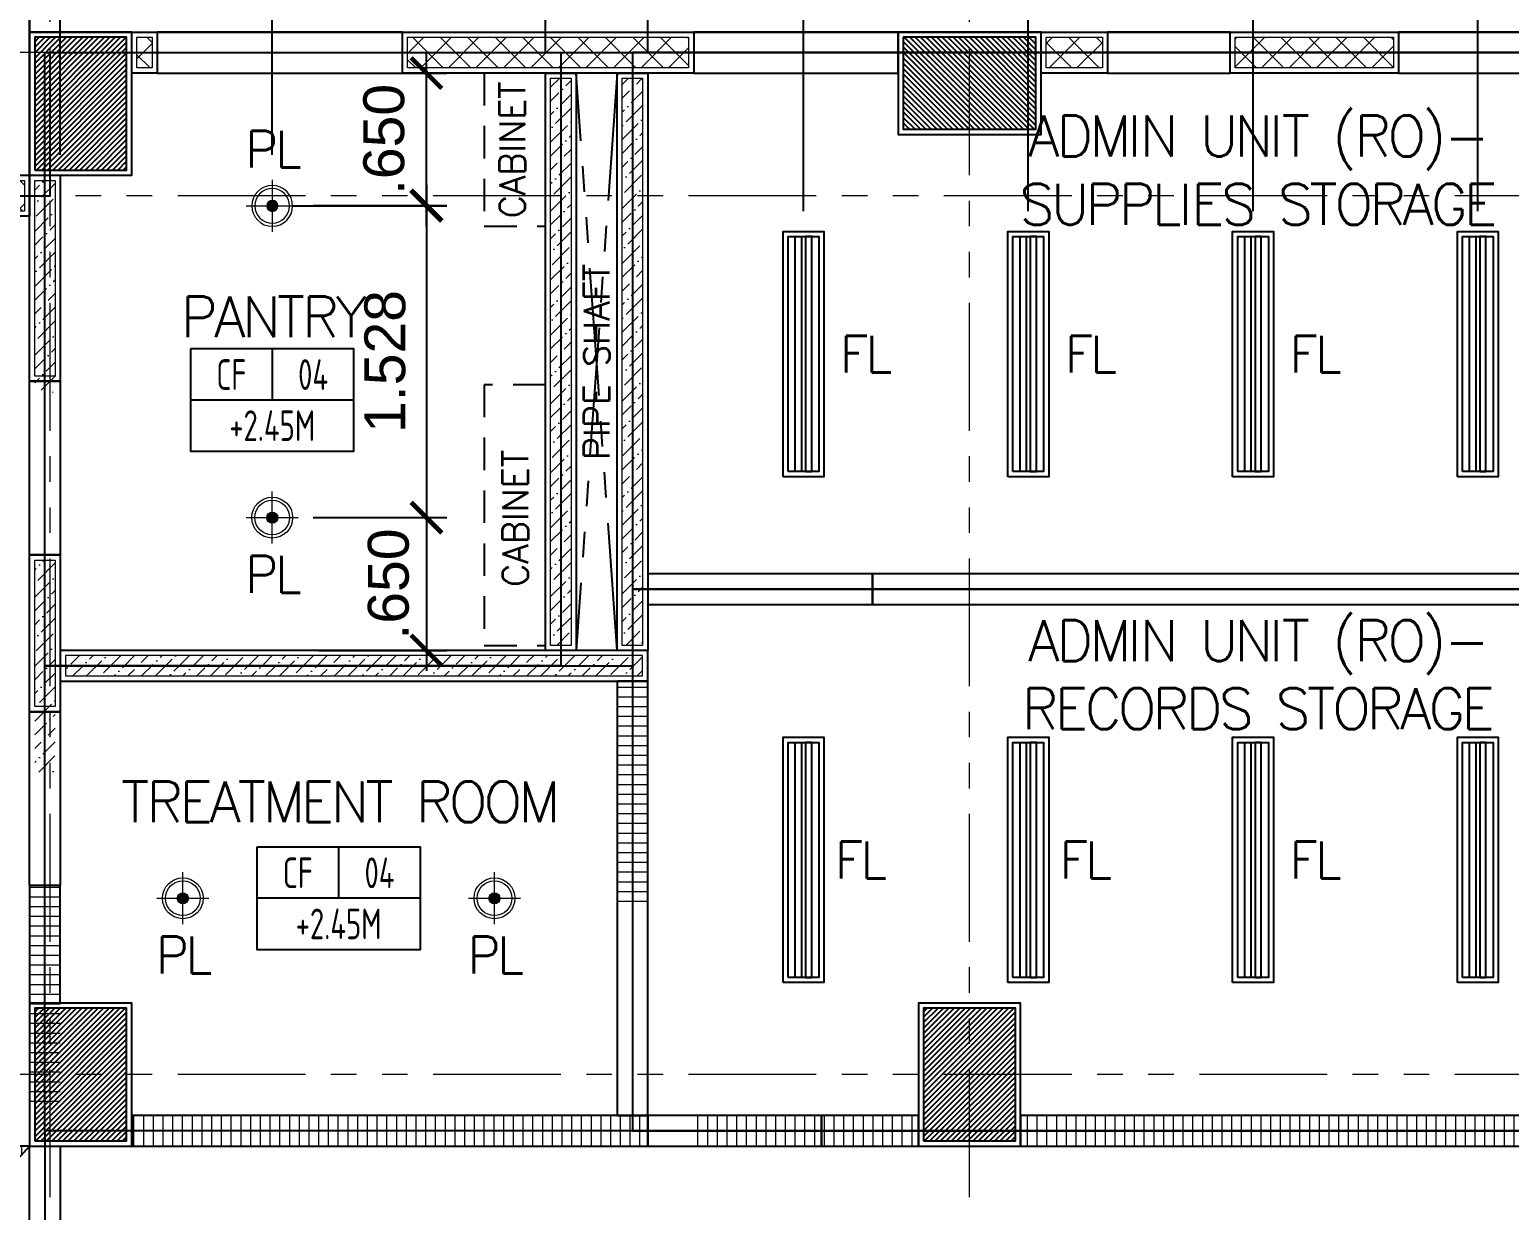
# Model space of a CAD drawing. Header units: metres. Extents: x -12400 to 1, y 0 to 106422.
# Drawn here: x -12187.41 to -12180.17, y 106349.57 to 106355.35 of the extents above; entities that cross this region are included whole.
import ezdxf
from ezdxf.enums import TextEntityAlignment as Align

# ---------------------------------------------------------------- set-up
doc = ezdxf.new("R2010")
doc.units = ezdxf.units.M
doc.header["$PDMODE"] = 35
doc.linetypes.add('HIDDEN2', pattern=[4.762499999999999, 3.175, -1.5875])
doc.linetypes.add('PHANTOM2', pattern=[1.25, 0.625, -0.125, 0.125, -0.125, 0.125, -0.125])
for name, color, linetype, lineweight in [('0.1', 1, 'Continuous', 9), ('A-DIM-100', 8, 'Continuous', 0), ('DIM 001', 251, 'Continuous', 13), ('FURN', 8, 'Continuous', 5), ('HATCH', 250, 'Continuous', 5), ('LAYOUT', 1, 'Continuous', 20), ('LF 001', 51, 'Continuous', 20)]:
    doc.layers.add(name, color=color, linetype=linetype, lineweight=lineweight)
for name, color, linetype in [('C-SCHED', 1, 'Continuous'), ('E_FIX_LIGHT1', 2, 'Continuous'), ('lighting', 1, 'Continuous'), ('P-HIDE', 1, 'HIDDEN2'), ('stone', 15, 'Continuous'), ('txt', 2, 'Continuous'), ('WALL', 7, 'Continuous')]:
    doc.layers.add(name, color=color, linetype=linetype)
doc.layers.add('GUIDELINES', color=206, linetype='Continuous', plot=False)
doc.styles.add('architxt', font='architxt.shx', dxfattribs={"width": 0.8})
doc.styles.add('DIMTXT-100', font='arial.ttf')
doc.styles.add('swis721', font='swiss.ttf')
doc.styles.add('T.25', font='romans.shx', dxfattribs={"height": 0.2})
doc.dimstyles.new('D-100', dxfattribs={"dimtxt": 0.2, "dimasz": 0.15, "dimexe": 0.1, "dimexo": 0.1, "dimgap": 0.1, "dimtad": 1, "dimdec": 3, "dimzin": 4, "dimdsep": 46, "dimtxsty": 'DIMTXT-100', "dimblk": 'ARCHTICK', "dimcen": 0.2, "dimdle": 0.1, "dimclrd": 8, "dimclre": 8, "dimclrt": 2, "dimadec": 0, "dimazin": 1, "dimtfac": 1, "dimtdec": 3, "dimtofl": 0, "dimtmove": 2, "dimatfit": 3, "dimfxl": 1, "dimarcsym": 0})
doc.dimstyles.new('DIM 200', dxfattribs={"dimtxt": 200, "dimasz": 1, "dimexe": 0, "dimexo": 40, "dimgap": 50, "dimtad": 1, "dimtoh": 1, "dimdec": 0, "dimlfac": 2, "dimtxsty": 'swis721', "dimblk": 'CIR', "dimcen": 0, "dimclrd": 155, "dimclre": 155, "dimclrt": 4, "dimadec": 0, "dimazin": 0, "dimtfac": 1, "dimtdec": 0, "dimtix": 1, "dimtmove": 1, "dimatfit": 3, "dimldrblk": 'CIR', "dimfxl": 0, "dimarcsym": 0})

# ---------------------------------------------------------------- blocks, each defined once
blk = doc.blocks.new('CIR')
at = {"color": 4}
blk.add_circle((0, 0), 50, dxfattribs=at)
blk = doc.blocks.new('A$C1B753C5A')
at = {"layer": 'WALL'}
h = blk.add_hatch(dxfattribs=at)
h.set_pattern_fill('ANSI31', color=250, scale=0.15)
h.set_pattern_definition([(45, (-1494.388102653662, 303.0677240852394), (-0.01325825214724777, 0.01325825214724777), [])])
h.paths.add_polyline_path([(0.4750000000001364, 0.6749999999999545), (0.02500000000009089, 0.6749999999999545), (0.02500000000009095, 0.02499999999997721), (0.4750000000001364, 0.02499999999997721)])
at = {"color": 7}
blk.add_lwpolyline([(0, 0), (0.5000000000002274, 0), (0.5000000000002274, 0.6999999999999318), (0, 0.6999999999999318)], close=True, dxfattribs=at)
at = {"layer": 'stone', "color": 5}
blk.add_lwpolyline([(0.02500000000009095, 0.02499999999997726), (0.4750000000001364, 0.02499999999997726), (0.4750000000001364, 0.6749999999999545), (0.02500000000009095, 0.6749999999999545)], close=True, dxfattribs=at)
blk = doc.blocks.new('COLUMNS2F')
for p in [(-12146.05441529414, 106343.6499565114), (-12146.05441529414, 106338.8999565114), (-12141.70441529414, 106338.8999565114)]:
    blk.add_blockref('A$C1B753C5A', p)
at = {"rotation": 270}
blk.add_blockref('A$C1B753C5A', (-12141.80441529414, 106344.3499565114), dxfattribs=at)
blk = doc.blocks.new('*U1754')
at = {"layer": 'HATCH'}
h = blk.add_hatch(dxfattribs=at)
h.set_pattern_fill('ANSI37', color=256, scale=0.03, angle=-180)
h.set_pattern_definition([(225, (-0.7624999999983963, 0), (0.06735192090801863, -0.06735192090801868), []), (314.9999999999999, (-0.7624999999983963, 0), (0.06735192090801868, 0.06735192090801861), [])])
h.paths.add_polyline_path([(0.02500000000873115, 0.1749999999883585), (0.02500000000873115, 0.02499999999417923), (0.3000000000070606, 0.02499999999417923), (0.3000000000070606, 0.1749999999883585)])
blk.add_lwpolyline([(0, 0.1999999999825377), (0, 0), (0.3250000000012398, 0), (0.3250000000012398, 0.1999999999825377)], close=True)
blk.add_lwpolyline([(0.02500000000873115, 0.1749999999883585), (0.02500000000873115, 0.02499999999417923), (0.3000000000070606, 0.02499999999417923), (0.3000000000070606, 0.1749999999883585)], close=True, dxfattribs=at)
blk = doc.blocks.new('*U1753')
at = {"layer": 'HATCH'}
h = blk.add_hatch(dxfattribs=at)
h.set_pattern_fill('ANSI37', color=256, scale=0.03, angle=-180)
h.set_pattern_definition([(225, (0.3374999999617219, 0), (0.06735192090801863, -0.06735192090801868), []), (314.9999999999999, (0.3374999999617219, 0), (0.06735192090801868, 0.06735192090801861), [])])
h.paths.add_polyline_path([(0.02500000000873115, 0.1749999999883585), (0.02500000000873115, 0.02499999999417923), (1.399999999967179, 0.02499999999417923), (1.399999999967179, 0.1749999999883585)])
blk.add_lwpolyline([(0, 0.1999999999825377), (0, 0), (1.424999999961358, 0), (1.424999999961358, 0.1999999999825377)], close=True)
blk.add_lwpolyline([(0.02500000000873115, 0.1749999999883585), (0.02500000000873115, 0.02499999999417923), (1.399999999967179, 0.02499999999417923), (1.399999999967179, 0.1749999999883585)], close=True, dxfattribs=at)
blk = doc.blocks.new('*U1755')
at = {"layer": 'HATCH'}
h = blk.add_hatch(dxfattribs=at)
h.set_pattern_fill('ANSI37', color=256, scale=0.03, angle=-180)
h.set_pattern_definition([(225, (-0.2625000006568705, 0), (0.06735192090801863, -0.06735192090801868), []), (314.9999999999999, (-0.2625000006568705, 0), (0.06735192090801868, 0.06735192090801861), [])])
h.paths.add_polyline_path([(0.02500000000873115, 0.1749999999883585), (0.02500000000873115, 0.02499999999417923), (0.7999999993485865, 0.02499999999417923), (0.7999999993485865, 0.1749999999883585)])
blk.add_lwpolyline([(0, 0.1999999999825377), (0, 0), (0.8249999993427657, 0), (0.8249999993427657, 0.1999999999825377)], close=True)
blk.add_lwpolyline([(0.02500000000873115, 0.1749999999883585), (0.02500000000873115, 0.02499999999417923), (0.7999999993485865, 0.02499999999417923), (0.7999999993485865, 0.1749999999883585)], close=True, dxfattribs=at)
blk = doc.blocks.new('*U1558')
at = {"layer": 'HATCH'}
h = blk.add_hatch(dxfattribs=at)
h.set_pattern_fill('ANSI37', color=256, scale=0.03, angle=-180)
h.set_pattern_definition([(225, (-0.9624999999978165, 0), (0.06735192090801863, -0.06735192090801868), []), (314.9999999999999, (-0.9624999999978165, 0), (0.06735192090801868, 0.06735192090801861), [])])
h.paths.add_polyline_path([(0.02500000000873115, 0.1749999999883585), (0.02500000000873115, 0.02499999999417923), (0.1000000000076404, 0.02499999999417923), (0.1000000000076404, 0.1749999999883585)])
blk.add_lwpolyline([(0, 0.1999999999825377), (0, 0), (0.1250000000018197, 0), (0.1250000000018197, 0.1999999999825377)], close=True)
blk.add_lwpolyline([(0.02500000000873115, 0.1749999999883585), (0.02500000000873115, 0.02499999999417923), (0.1000000000076404, 0.02499999999417923), (0.1000000000076404, 0.1749999999883585)], close=True, dxfattribs=at)
blk = doc.blocks.new('*U73')
at = {"layer": 'HATCH'}
h = blk.add_hatch(dxfattribs=at)
h.set_pattern_fill('ANSI36', color=256, scale=0.015)
h.set_pattern_definition([(45, (12094.14919102848, -106406.7665946045), (0.025256970340507, 0.09260889124852564), [0.1190625, -0.0238125, 0, -0.0238125])])
h.paths.add_polyline_path([(0.0249999999996362, 0.1249999999854481), (0.0249999999996362, 0.02499999999417923), (2.849999999978309, 0.02499999999417923), (2.849999999978309, 0.1249999999854481)])
at = {"color": 4}
blk.add_lwpolyline([(2.874999999977945, 0), (2.874999999977945, 0.1499999999796273), (0, 0.1499999999796273), (0, 0)], close=True, dxfattribs=at)
at = {"layer": 'HATCH'}
blk.add_lwpolyline([(2.849999999978309, 0.02499999999417923), (2.849999999978309, 0.1249999999854481), (0.0249999999996362, 0.1249999999854481), (0.0249999999996362, 0.02499999999417923)], close=True, dxfattribs=at)
blk = doc.blocks.new('*U1750')
at = {"layer": 'HATCH'}
h = blk.add_hatch(dxfattribs=at)
h.set_pattern_fill('ANSI36', color=256, scale=0.015)
h.set_pattern_definition([(45, (12092.2821910285, -106406.7665946045), (0.025256970340507, 0.09260889124852564), [0.1190625, -0.0238125, 0, -0.0238125])])
h.paths.add_polyline_path([(-0.05450000000121322, 0.1249999999854481), (-0.05450000000121322, 0.02499999999417923), (0.9829999999991506, 0.02499999999417923), (0.9829999999991506, 0.1249999999854481)])
at = {"color": 4}
blk.add_lwpolyline([(1.007999999998787, 0), (1.007999999998787, 0.1499999999796273), (0, 0.1499999999796273), (0, 0)], close=True, dxfattribs=at)
at = {"layer": 'HATCH'}
blk.add_lwpolyline([(0.9829999999991506, 0.02499999999417923), (0.9829999999991506, 0.1249999999854481), (0.0249999999996362, 0.1249999999854481), (0.0249999999996362, 0.02499999999417923)], close=True, dxfattribs=at)
blk = doc.blocks.new('*U1738')
at = {"layer": 'HATCH'}
h = blk.add_hatch(dxfattribs=at)
h.set_pattern_fill('ANSI36', color=256, scale=0.015)
h.set_pattern_definition([(45, (12094.09919102851, -106406.7665946045), (0.025256970340507, 0.09260889124852564), [0.1190625, -0.0238125, 0, -0.0238125])])
h.paths.add_polyline_path([(0.0249999999996362, 0.1249999999854481), (0.02499999999963642, 0.02499999999417923), (2.800000000002682, 0.02499999999417923), (2.800000000002682, 0.1249999999854481)])
at = {"color": 4}
blk.add_lwpolyline([(2.825000000002318, 0), (2.825000000002318, 0.1499999999796273), (0, 0.1499999999796273), (0, 0)], close=True, dxfattribs=at)
at = {"layer": 'HATCH'}
blk.add_lwpolyline([(2.800000000002682, 0.02499999999417923), (2.800000000002682, 0.1249999999854481), (0.0249999999996362, 0.1249999999854481), (0.0249999999996362, 0.02499999999417923)], close=True, dxfattribs=at)
blk = doc.blocks.new('*U1739')
at = {"layer": 'HATCH'}
h = blk.add_hatch(dxfattribs=at)
h.set_pattern_fill('ANSI36', color=256, scale=0.015)
h.set_pattern_definition([(45, (12094.09919102884, -106406.7665946045), (0.025256970340507, 0.09260889124852564), [0.1190625, -0.0238125, 0, -0.0238125])])
h.paths.add_polyline_path([(0.0249999999996362, 0.1249999999854481), (0.02499999999963598, 0.02499999999417923), (2.800000000337376, 0.02499999999417923), (2.800000000337376, 0.1249999999854481)])
at = {"color": 4}
blk.add_lwpolyline([(2.825000000337012, 0), (2.825000000337012, 0.1499999999796273), (0, 0.1499999999796273), (0, 0)], close=True, dxfattribs=at)
at = {"layer": 'HATCH'}
blk.add_lwpolyline([(2.800000000337376, 0.02499999999417923), (2.800000000337376, 0.1249999999854481), (0.0249999999996362, 0.1249999999854481), (0.0249999999996362, 0.02499999999417923)], close=True, dxfattribs=at)
blk = doc.blocks.new('*U1026')
at = {"layer": 'HATCH'}
h = blk.add_hatch(dxfattribs=at)
h.set_pattern_fill('ANSI36', color=256, scale=0.015)
h.set_pattern_definition([(45, (12092.04119102849, -106406.7665946045), (0.025256970340507, 0.09260889124852564), [0.1190625, -0.0238125, 0, -0.0238125])])
h.paths.add_polyline_path([(-0.2955000000102936, 0.1249999999854481), (-0.2955000000102936, 0.02499999999417923), (0.7419999999900702, 0.02499999999417923), (0.7419999999900702, 0.1249999999854481)])
at = {"color": 4}
blk.add_lwpolyline([(0.7669999999897064, 0), (0.7669999999897064, 0.1499999999796273), (0, 0.1499999999796273), (0, 0)], close=True, dxfattribs=at)
at = {"layer": 'HATCH'}
blk.add_lwpolyline([(0.7419999999900702, 0.02499999999417923), (0.7419999999900702, 0.1249999999854481), (0.0249999999996362, 0.1249999999854481), (0.0249999999996362, 0.02499999999417923)], close=True, dxfattribs=at)
blk = doc.blocks.new('*U64')
at = {"layer": 'HATCH'}
h = blk.add_hatch(dxfattribs=at)
h.set_pattern_fill('ANSI31', color=256, scale=0.015, angle=45)
h.set_pattern_definition([(90, (12093.79919102854, -106406.4165946045), (-0.04762500000000001, 0), [])])
h.paths.add_polyline_path([(0, 0.1499999999796273), (0, 0), (2.525000000036016, 0), (2.525000000036016, 0.1499999999796273)])
at = {"color": 3}
blk.add_lwpolyline([(2.525000000036016, 0), (2.525000000036016, 0.1499999999796273), (0, 0.1499999999796273), (0, 0)], close=True, dxfattribs=at)
blk = doc.blocks.new('*U1717')
at = {"layer": 'HATCH'}
h = blk.add_hatch(dxfattribs=at)
h.set_pattern_fill('ANSI31', color=256, scale=0.015, angle=45)
h.set_pattern_definition([(90, (12095.12419102851, -106406.4165946045), (-0.04762500000000001, 0), [])])
h.paths.add_polyline_path([(0, 0.1499999999796273), (0, -1.387778780781446e-17), (3.850000000000136, -1.387778780781446e-17), (3.850000000000136, 0.1499999999796273)])
at = {"color": 3}
blk.add_lwpolyline([(3.850000000000136, 0), (3.850000000000136, 0.1499999999796273), (0, 0.1499999999796273), (0, 0)], close=True, dxfattribs=at)
blk = doc.blocks.new('*U1030')
at = {"layer": 'HATCH'}
h = blk.add_hatch(dxfattribs=at)
h.set_pattern_fill('ANSI31', color=256, scale=0.015, angle=45)
h.set_pattern_definition([(90, (12091.7491910285, -106406.4165946045), (-0.04762500000000001, 0), [])])
h.paths.add_polyline_path([(-0.6125000000029122, 0.1499999999796273), (-0.6125000000029122, 0), (0.474999999996724, 0), (0.474999999996724, 0.1499999999796273)])
at = {"color": 3}
blk.add_lwpolyline([(0.474999999996724, 0), (0.474999999996724, 0.1499999999796273), (0, 0.1499999999796273), (0, 0)], close=True, dxfattribs=at)
blk = doc.blocks.new('*U235')
at = {"layer": 'HATCH'}
h = blk.add_hatch(dxfattribs=at)
h.set_pattern_fill('ANSI31', color=256, scale=0.015, angle=45)
h.set_pattern_definition([(90, (12091.84919102852, -106406.4165946045), (-0.04762500000000001, 0), [])])
h.paths.add_polyline_path([(-0.5124999999843541, 0.1499999999796273), (-0.5124999999843541, 0), (0.5750000000152821, 0), (0.5750000000152821, 0.1499999999796273)])
at = {"color": 3}
blk.add_lwpolyline([(0.5750000000152821, 0), (0.5750000000152821, 0.1499999999796273), (0, 0.1499999999796273), (0, 0)], close=True, dxfattribs=at)
blk = doc.blocks.new('*U1032')
at = {"layer": 'HATCH'}
h = blk.add_hatch(dxfattribs=at)
h.set_pattern_fill('ANSI31', color=256, scale=0.015, angle=45)
h.set_pattern_definition([(90, (12093.39919102836, -106406.4165946045), (-0.04762500000000001, 0), [])])
h.paths.add_polyline_path([(1.037499999858485, 0.1499999999796273), (1.037499999858485, 0), (2.124999999858121, 0), (2.124999999858121, 0.1499999999796273)])
at = {"color": 3}
blk.add_lwpolyline([(2.124999999858121, 0), (2.124999999858121, 0.1499999999796273), (0, 0.1499999999796273), (0, 0)], close=True, dxfattribs=at)
blk = doc.blocks.new('*U1033')
at = {"layer": 'HATCH'}
h = blk.add_hatch(dxfattribs=at)
h.set_pattern_fill('ANSI31', color=256, scale=0.015, angle=45)
h.set_pattern_definition([(90, (12096.1491910285, -106406.4165946045), (-0.04762500000000001, 0), [])])
h.paths.add_polyline_path([(3.787499999998543, 0.1499999999796273), (3.787499999998543, 0), (4.874999999998179, 0), (4.874999999998179, 0.1499999999796273)])
at = {"color": 3}
blk.add_lwpolyline([(4.874999999998179, 0), (4.874999999998179, 0.1499999999796273), (0, 0.1499999999796273), (0, 0)], close=True, dxfattribs=at)
blk = doc.blocks.new('*U1766')
at = {"layer": 'HATCH'}
h = blk.add_hatch(dxfattribs=at)
h.set_pattern_fill('ANSI37', color=256, scale=0.03, angle=-180)
h.set_pattern_definition([(225, (-0.9375000000100036, 0), (0.06735192090801863, -0.06735192090801868), []), (314.9999999999999, (-0.9375000000100036, 0), (0.06735192090801868, 0.06735192090801861), [])])
h.paths.add_polyline_path([(0.02500000000873115, 0.1749999999883585), (0.02500000000873115, 0.02499999999417923), (0.1249999999954534, 0.02499999999417923), (0.1249999999954534, 0.1749999999883585)])
blk.add_lwpolyline([(0, 0.1999999999825377), (0, 0), (0.1499999999896326, 0), (0.1499999999896326, 0.1999999999825377)], close=True)
blk.add_lwpolyline([(0.02500000000873115, 0.1749999999883585), (0.02500000000873115, 0.02499999999417923), (0.1249999999954534, 0.02499999999417923), (0.1249999999954534, 0.1749999999883585)], close=True, dxfattribs=at)
blk = doc.blocks.new('A$C7ed75b16')
at = {"color": 1}
for points in [[(19.82500000002074, 19.69999999999709), (18.62500000000182, 19.70000000018626), (18.62500000000182, 19.50000000020373), (19.82500000002074, 19.50000000001455)], [(22.25, 19.70000000018626), (21.24999999998181, 19.70000000018626), (21.24999999998181, 19.50000000020373), (22.25, 19.50000000020373)], [(23.87500000001091, 19.69999999999709), (23.27500000000146, 19.69999999999709), (23.27500000000146, 19.49999999998545), (23.87500000001091, 19.49999999998545)], [(24.69999999935317, 19.5000000000291), (26.69999999999891, 19.5000000000291), (26.69999999999891, 19.69999999999709), (24.69999999935317, 19.69999999999709)], [(18, 17.99199999999837), (18.14999999997963, 17.99199999999837), (18.14999999997963, 17.14199999999255), (18, 17.14199999999255)], [(21.02500000003602, 16.90000000000873), (22.12500000000182, 16.90000000003783), (22.12500000000182, 17.05000000001746), (21.02500000003602, 17.04999999998836)], [(18, 16.375), (18.14999999997963, 16.375), (18.14999999997963, 15.52499999999418), (18, 15.52499999999418)], [(21.02500000003602, 14.25000000001455), (21.87500000000364, 14.25000000001455), (21.87500000000364, 14.39999999999418), (21.02500000003602, 14.39999999999418)], [(18, 14.25), (18.15000000000146, 14.25), (18.15000000000146, 10.69999999999709), (18, 10.69999999999709)]]:
    blk.add_lwpolyline(points, close=True, dxfattribs=at)
at = {"color": 8, "linetype": 'PHANTOM2'}
for points in [[(20.875, 19.50000000001455), (20.67499999999927, 16.67499999998836)], [(20.875, 16.67499999998836), (20.67500000000109, 19.50000000001455)]]:
    blk.add_lwpolyline(points, dxfattribs=at)
blk.add_lwpolyline([(17.85000000000218, 18.9999999999709), (18, 18.9999999999709), (18, 18.79999999990105), (17.85000000000218, 18.79999999990105)], close=True)
at = {"layer": 'GUIDELINES'}
blk.add_line((20.95000000000073, 16.97500000000582), (27.10000000000036, 16.97500000000582), dxfattribs=at)
for points in [[(1.100000000000364, 19.60000000002037), (10.10000000000036, 19.60000000002037), (10.10000000000036, 18.90000000002328), (18.10000000000036, 18.90000000002328), (18.10000000000036, 19.60000000002037), (27.10000000000036, 19.60000000002037), (27.10000000000036, 1.100000000020373), (18.10000000000036, 1.100000000020373), (18.10000000000036, 2.100000000136788), (10.10000000000036, 2.100000000136788), (10.10000000000036, 1.100000000020373), (1.100000000000364, 1.100000000020373)], [(18.07500000000073, 19.60000000000582), (20.60000000000036, 19.60000000000582), (20.60000000000036, 16.60000000000582), (18.07500000000073, 16.60000000000582)], [(20.95000000000073, 14.32500000001164), (27.10000000000036, 14.32500000001164), (27.10000000000036, 19.60000000000582), (20.95000000000073, 19.60000000000582)], [(20.95000000000073, 16.97500000000582), (27.10000000000036, 16.97500000000582), (27.10000000000036, 19.60000000002037), (20.95000000000073, 19.60000000002037)], [(20.95000000000073, 14.32500000001164), (27.10000000000036, 14.32500000001164), (27.10000000000036, 16.97500000000582), (20.95000000000073, 16.97500000000582)], [(18.07500000000073, 16.60000000000582), (20.95000000000073, 16.60000000000582), (20.95000000000073, 14.32500000001164), (18.07500000000073, 14.32500000001164)], [(27.10000000000036, 14.32500000001164), (18.07500000000073, 14.32500000001164), (18.07500000000073, 5.825000000026193), (27.10000000000036, 5.825000000026193)]]:
    blk.add_lwpolyline(points, close=True, dxfattribs=at)
at = {"layer": 'P-HIDE', "linetype": 'Continuous'}
blk.add_lwpolyline([(10.20000000000073, 18.99999999998545), (10.20000000000073, 21.39999999997963), (18.00000000001819, 21.39999999997963), (18.00000000001819, 18.99999999998545)], dxfattribs=at)
for name, p in [('COLUMNS2F', (12164.05441529414, -106324.6499565114)), ('*U1033', (22.12500000000182, 16.90000000002328)), ('*U73', (18.14999999997417, 16.52499999984866)), ('*U64', (18.5, 14.25000000001455)), ('*U1030', (21.87500000000364, 14.25000000001455)), ('*U1717', (22.85000000000036, 14.25000000001455))]:
    blk.add_blockref(name, p)
at = {"xscale": -1}
for name, p, rotation in [('*U1558', (18.5, 19.69999999999709), 180), ('*U1753', (19.82500000002074, 19.70000000018626), 180), ('*U1754', (22.95000000000073, 19.70000000001164), 180), ('*U1755', (23.87500000001091, 19.70000000001164), 180), ('*U1738', (20.52500000004147, 16.67500000000291), 270), ('*U1739', (20.8750000000291, 16.67499999982829), 270), ('*U1766', (17.85000000000218, 19.00000000007276), 180), ('*U1750', (17.99999999999454, 17.99199999999837), 270), ('*U1026', (17.99999999999454, 16.37500000001455), 270)]:
    blk.add_blockref(name, p, dxfattribs=dict(at, rotation=rotation))
at = {"rotation": 90}
for name, p in [('*U1032', (21.02499999999054, 14.39999999999418)), ('*U235', (18.14999999997963, 14.94999999999709))]:
    blk.add_blockref(name, p, dxfattribs=at)
at = {"layer": '0.1', "color": 2, "insert": (20.77500000000146, 18.08750000000873), "char_height": 0.125, "attachment_point": 5, "rotation": 89.99999999999993, "style": 'T.25'}
blk.add_mtext_dynamic_manual_height_columns('PIPE SHAFT', width=1.286489697929028, gutter_width=1, heights=[0], dxfattribs=at)
blk = doc.blocks.new('L1')
at = {"layer": 'LF 001', "lineweight": 20, "ltscale": 1500}
h = blk.add_hatch(color=256, dxfattribs=at)
edge = h.paths.add_edge_path()
edge.add_arc((1.13686837721616e-13, -1.13686837721616e-13), 0.0318958546358772, 0, 360)
at = {"layer": 'LF 001', "ltscale": 1500}
blk.add_lwpolyline([(-0.09999999999990905, -1.13686837721616e-13, -1), (0.1000000000000227, -1.13686837721616e-13, -1)], format="xyb", close=True, dxfattribs=at)
at = {"layer": 'LF 001', "color": 76, "lineweight": 18, "ltscale": 1500}
for points in [[(1.13686837721616e-13, 0.1499999999997499), (1.13686837721616e-13, -0.1500000000000909)], [(-0.1499999999999773, -1.13686837721616e-13), (0.1500000000000909, -1.13686837721616e-13)]]:
    blk.add_lwpolyline(points, dxfattribs=at)
at = {"layer": 'LF 001', "lineweight": 20, "ltscale": 1500}
blk.add_circle((1.13686837721616e-13, -1.13686837721616e-13), 0.0318958546358772, dxfattribs=at)
blk = doc.blocks.new('LO')
at = {"layer": 'LAYOUT', "xscale": 1000, "yscale": 1000, "zscale": 1000}
blk.add_blockref('L1', (0, 0), dxfattribs=at)
blk = doc.blocks.new('*U1960')
at = {"layer": 'LF 001', "ltscale": 1500}
blk.add_circle((0, -3.995415109869782e-14), 0.0998520709958535, dxfattribs=at)
at = {"layer": 'lighting', "xscale": 0.0008492979043710491, "yscale": 0.0008492979043710491, "zscale": 0.0008492979043710491}
blk.add_blockref('LO', (0, -3.995415109869782e-14), dxfattribs=at)
blk = doc.blocks.new('LEDPENDANTLT')
at = {"color": 1}
for points in [[(0, 0.1999999999970896), (1.200000000000728, 0.1999999999970896), (1.200000000000728, 0), (0, 0)], [(0.02499999999417923, 0.1750000000029104), (1.175000000006548, 0.1750000000029104), (1.175000000006548, 0.02499999999417923), (0.02499999999417923, 0.02499999999417923)]]:
    blk.add_lwpolyline(points, close=True, dxfattribs=at)
at = {"color": 2}
for points in [[(1.174999999995634, 0.1100000000005821), (0.02499999999417923, 0.1100000000005821), (0.02499999999417923, 0.1399999999994179), (1.174999999995634, 0.1399999999994179)], [(1.174999999995634, 0.09000000001105946), (0.02499999999417923, 0.09000000001105946), (0.02499999999417923, 0.06000000001222361), (1.174999999995634, 0.06000000001222361)]]:
    blk.add_lwpolyline(points, close=True, dxfattribs=at)
blk = doc.blocks.new('A$Cc2b2540e')
h = blk.add_hatch()
h.set_pattern_fill('ANSI31', color=8, scale=0.05, angle=45)
h.set_pattern_definition([(90, (12032.95574330084, -106307.6434601385), (-0.15875, 0), [])])
h.paths.add_polyline_path([(18.00000000016553, 14.25), (10.20000000017899, 14.25), (11.75000000018372, 12.70000000001164), (13.65000000016153, 12.70000000001164), (13.65000000016153, 12.75000000001455), (16.65000000016516, 12.74999999989814)])
at = {"color": 1}
blk.add_lwpolyline([(18, 19.69999999998254), (27.19999999999709, 19.69999999999709), (28.20000000000073, 20.69999999998254), (18, 20.69999999998254), (18, 19.69999999998254)], dxfattribs=at)
at = {"color": 1, "linetype": 'HIDDEN2', "ltscale": 0.05}
for points in [[(20.22500000000036, 19.5), (20.22500000000036, 18.75), (20.52500000000146, 18.75), (20.52500000000146, 19.5)], [(20.22500000000218, 17.97499999999127), (20.22500000000036, 16.69999999999709), (20.52500000000146, 16.69999999999709), (20.52500000000146, 17.97499999999127)]]:
    blk.add_lwpolyline(points, close=True, dxfattribs=at)
at = {"color": 8}
blk.add_lwpolyline([(10.20000000000982, 14.25), (11.75000000001455, 12.70000000001164), (13.64999999999236, 12.70000000001164), (13.64999999999236, 12.75000000001455), (16.649999999996, 12.74999999989814), (17.99999999999636, 14.25)], close=True, dxfattribs=at)
at = {"rotation": 90}
for p in [(21.88750000000255, 17.52500000005239), (22.98750000000291, 17.52500000005239), (24.08750000000327, 17.52500000005239), (25.18750000000364, 17.52500000005239), (21.88750000000255, 15.05000000006112), (22.98750000000291, 15.05000000006112), (24.08750000000327, 15.05000000006112), (25.18750000000364, 15.05000000006112)]:
    blk.add_blockref('LEDPENDANTLT', p, dxfattribs=at)
at = {"layer": 'E_FIX_LIGHT1', "xscale": -1.000000000000002, "rotation": 90}
blk.add_blockref('*U1960', (19.18749999999091, 18.85000000002037), dxfattribs=at)
at = {"layer": 'E_FIX_LIGHT1', "rotation": 90}
for p in [(19.18749999999091, 17.32499999996799), (18.74999999997453, 15.46249999992142), (20.27500000001055, 15.46249999992142)]:
    blk.add_blockref('*U1960', p, dxfattribs=at)
at = {"layer": '0.1', "color": 2, "char_height": 0.125, "attachment_point": 5, "style": 'T.25'}
for width, insert, rotation in [(1.877873459815419, (20.3625000000211, 19.125), 90.00000000000006), (1.286489697929028, (20.37680008762982, 17.32159467390738), 89.99999999999993)]:
    blk.add_mtext_dynamic_manual_height_columns('{\\C3;CABINET}', width=width, gutter_width=1, heights=[0], dxfattribs=dict(at, insert=insert, rotation=rotation))
at = {"layer": 'txt', "color": 6, "linetype": 'Continuous', "char_height": 0.18, "attachment_point": 5, "style": 'T.25'}
for s, insert in [('{\\T0.9;PL}', (19.18749999999091, 19.12739468565269)), ('{\\T0.9;FL}', (22.08750000000327, 18.12500000004366)), ('{\\T0.9;FL}', (23.18750000000364, 18.12500000004366)), ('{\\T0.9;FL}', (24.287500000004, 18.12500000004366)), ('{\\T0.9;PL}', (19.18749999999091, 17.04760531433567)), ('{\\T0.9;FL}', (22.06250000000909, 15.65000000005239)), ('{\\T0.9;FL}', (23.16250000000946, 15.65000000005239)), ('{\\T0.9;FL}', (24.287500000004, 15.65000000005239)), ('{\\T0.9;PL}', (18.74999999997453, 15.1851053142891)), ('{\\T0.9;PL}', (20.27500000001055, 15.1851053142891))]:
    blk.add_mtext_dynamic_manual_height_columns(s, width=0.6453045245441018, gutter_width=0.001, heights=[0], dxfattribs=dict(at, insert=insert))
blk = doc.blocks.new('_ArchTick')
at = {"color": 0, "linetype": 'ByBlock', "const_width": 0.15}
blk.add_lwpolyline([(-0.5, -0.5), (0.5, 0.5)], dxfattribs=at)
blk = doc.blocks.new('*D1038')
at = {"layer": 'DEFPOINTS', "color": 0, "transparency": 16777216}
for p in [(-12186.22546792573, 106359.0365394432), (-12187.26296792574, 106354.6365394432), (-12186.22546792573, 106354.6365394432)]:
    blk.add_point(p, dxfattribs=at)
at = {"layer": 'DIM 001', "color": 8, "lineweight": -2, "transparency": 16777216}
for p, q in [((-12187.26296792574, 106354.7365394432), (-12187.26296792574, 106359.1365394432)), ((-12186.22546792573, 106354.7365394432), (-12186.22546792573, 106359.1365394432)), ((-12187.36296792574, 106359.0365394432), (-12186.12546792573, 106359.0365394432))]:
    blk.add_line(p, q, dxfattribs=at)
at = {"layer": 'DIM 001', "color": 8, "lineweight": -2, "transparency": 16777216, "xscale": 0.15, "yscale": 0.15, "zscale": 0.15, "rotation": 180}
blk.add_blockref('_ArchTick', (-12187.26296792574, 106359.0365394432), dxfattribs=at)
at = {"layer": 'DIM 001', "color": 8, "lineweight": -2, "transparency": 16777216, "xscale": 0.15, "yscale": 0.15, "zscale": 0.15}
blk.add_blockref('_ArchTick', (-12186.22546792573, 106359.0365394432), dxfattribs=at)
at = {"layer": 'DIM 001', "color": 2, "transparency": 16777216, "insert": (-12186.74421792574, 106359.2387222536), "char_height": 0.2, "attachment_point": 5, "style": 'DIMTXT-100'}
blk.add_mtext('1.038', dxfattribs=at)
blk = doc.blocks.new('*D1039')
at = {"layer": 'DEFPOINTS', "color": 0, "transparency": 16777216}
for p in [(-12186.12565322591, 106354.4892710696), (-12186.12561585477, 106352.9615418858), (-12185.47088505063, 106352.9615418858)]:
    blk.add_point(p, dxfattribs=at)
at = {"layer": 'DIM 001', "color": 8, "lineweight": -2, "transparency": 16777216}
for p, q in [((-12185.47088505063, 106354.5892710696), (-12185.47088505063, 106352.8615418858)), ((-12186.02565322591, 106354.4892710696), (-12185.37088505063, 106354.4892710696)), ((-12186.02561585477, 106352.9615418858), (-12185.37088505063, 106352.9615418858))]:
    blk.add_line(p, q, dxfattribs=at)
at = {"layer": 'DIM 001', "color": 8, "lineweight": -2, "transparency": 16777216, "xscale": 0.15, "yscale": 0.15, "zscale": 0.15}
for p, rotation in [((-12185.47088505063, 106354.4892710696), 90), ((-12185.47088505063, 106352.9615418858), 270)]:
    blk.add_blockref('_ArchTick', p, dxfattribs=dict(at, rotation=rotation))
at = {"layer": 'DIM 001', "color": 2, "transparency": 16777216, "insert": (-12185.67299964814, 106353.7254064777), "char_height": 0.2, "attachment_point": 5, "rotation": 90, "style": 'DIMTXT-100'}
blk.add_mtext('1.528', dxfattribs=at)
blk = doc.blocks.new('*D1040')
at = {"layer": 'DEFPOINTS', "color": 0, "transparency": 16777216}
for p in [(-12186.09807324007, 106352.9615394432), (-12186.09807324007, 106352.3115394431), (-12185.47088505064, 106352.3115394431)]:
    blk.add_point(p, dxfattribs=at)
at = {"layer": 'DIM 001', "color": 8, "lineweight": -2, "transparency": 16777216}
for p, q in [((-12185.47088505064, 106353.0615394432), (-12185.47088505064, 106352.2115394431)), ((-12185.99807324007, 106352.9615394432), (-12185.37088505064, 106352.9615394432)), ((-12185.99807324007, 106352.3115394431), (-12185.37088505064, 106352.3115394431))]:
    blk.add_line(p, q, dxfattribs=at)
at = {"layer": 'DIM 001', "color": 8, "lineweight": -2, "transparency": 16777216, "xscale": 0.15, "yscale": 0.15, "zscale": 0.15}
for p, rotation in [((-12185.47088505064, 106352.9615394432), 90), ((-12185.47088505064, 106352.3115394431), 270)]:
    blk.add_blockref('_ArchTick', p, dxfattribs=dict(at, rotation=rotation))
at = {"layer": 'DIM 001', "color": 2, "transparency": 16777216, "insert": (-12185.65615519543, 106352.6365394431), "char_height": 0.2, "attachment_point": 5, "rotation": 90, "style": 'DIMTXT-100'}
blk.add_mtext('.650', dxfattribs=at)
blk = doc.blocks.new('*D1041')
at = {"layer": 'DEFPOINTS', "color": 0, "transparency": 16777216}
for p in [(-12185.6879679257, 106355.1365394435), (-12185.47088505064, 106355.1365394435), (-12186.22546792573, 106354.4865394433)]:
    blk.add_point(p, dxfattribs=at)
at = {"layer": 'DIM 001', "color": 8, "lineweight": -2, "transparency": 16777216}
for p, q in [((-12185.47088505064, 106354.3865394433), (-12185.47088505064, 106355.2365394435)), ((-12185.5879679257, 106355.1365394435), (-12185.37088505064, 106355.1365394435)), ((-12186.12546792573, 106354.4865394433), (-12185.37088505064, 106354.4865394433))]:
    blk.add_line(p, q, dxfattribs=at)
at = {"layer": 'DIM 001', "color": 8, "lineweight": -2, "transparency": 16777216, "xscale": 0.15, "yscale": 0.15, "zscale": 0.15}
for p, rotation in [((-12185.47088505064, 106355.1365394435), 90), ((-12185.47088505064, 106354.4865394433), 270)]:
    blk.add_blockref('_ArchTick', p, dxfattribs=dict(at, rotation=rotation))
at = {"layer": 'DIM 001', "color": 2, "transparency": 16777216, "insert": (-12185.67825792683, 106354.8115394433), "char_height": 0.2, "attachment_point": 5, "rotation": 90, "style": 'DIMTXT-100'}
blk.add_mtext('.650', dxfattribs=at)
blk = doc.blocks.new('*D1049')
at = {"layer": 'DEFPOINTS', "color": 0, "transparency": 16777216}
for p in [(-12187.41296792572, 106359.0365394432), (-12187.41296792572, 106354.4365394433), (-12188.08796792573, 106353.1889341285)]:
    blk.add_point(p, dxfattribs=at)
at = {"layer": 'DIM 001', "color": 8, "lineweight": -2, "transparency": 16777216}
for p, q in [((-12188.08796792573, 106353.2889341285), (-12188.08796792573, 106359.1365394432)), ((-12187.41296792572, 106354.5365394433), (-12187.41296792572, 106359.1365394432)), ((-12188.18796792573, 106359.0365394432), (-12187.31296792572, 106359.0365394432))]:
    blk.add_line(p, q, dxfattribs=at)
at = {"layer": 'DIM 001', "color": 8, "lineweight": -2, "transparency": 16777216, "xscale": 0.15, "yscale": 0.15, "zscale": 0.15, "rotation": 180}
blk.add_blockref('_ArchTick', (-12188.08796792573, 106359.0365394432), dxfattribs=at)
at = {"layer": 'DIM 001', "color": 8, "lineweight": -2, "transparency": 16777216, "xscale": 0.15, "yscale": 0.15, "zscale": 0.15}
blk.add_blockref('_ArchTick', (-12187.41296792572, 106359.0365394432), dxfattribs=at)
at = {"layer": 'DIM 001', "color": 2, "transparency": 16777216, "insert": (-12187.75046792573, 106359.2365394432), "char_height": 0.2, "attachment_point": 5, "style": 'DIMTXT-100'}
blk.add_mtext('.675', dxfattribs=at)
blk = doc.blocks.new('*D1060')
at = {"layer": 'DEFPOINTS', "color": 0, "transparency": 16777216}
for p in [(-12184.88796792572, 106359.0365394432), (-12184.88796792572, 106355.1365394434), (-12186.22546792573, 106354.6365394432)]:
    blk.add_point(p, dxfattribs=at)
at = {"layer": 'DIM 001', "color": 8, "lineweight": -2, "transparency": 16777216}
for p, q in [((-12186.22546792573, 106354.7365394432), (-12186.22546792573, 106359.1365394432)), ((-12184.88796792572, 106355.2365394434), (-12184.88796792572, 106359.1365394432)), ((-12186.32546792573, 106359.0365394432), (-12184.78796792572, 106359.0365394432))]:
    blk.add_line(p, q, dxfattribs=at)
at = {"layer": 'DIM 001', "color": 8, "lineweight": -2, "transparency": 16777216, "xscale": 0.15, "yscale": 0.15, "zscale": 0.15, "rotation": 180}
blk.add_blockref('_ArchTick', (-12186.22546792573, 106359.0365394432), dxfattribs=at)
at = {"layer": 'DIM 001', "color": 8, "lineweight": -2, "transparency": 16777216, "xscale": 0.15, "yscale": 0.15, "zscale": 0.15}
blk.add_blockref('_ArchTick', (-12184.88796792572, 106359.0365394432), dxfattribs=at)
at = {"layer": 'DIM 001', "color": 2, "transparency": 16777216, "insert": (-12185.55671792572, 106359.2387222536), "char_height": 0.2, "attachment_point": 5, "style": 'DIMTXT-100'}
blk.add_mtext('1.338', dxfattribs=at)
blk = doc.blocks.new('*D1132')
at = {"layer": 'DEFPOINTS', "color": 0, "transparency": 16777216}
for p in [(-12184.38796792571, 106359.0365394432), (-12184.38796792571, 106355.1365394433), (-12183.62546792571, 106354.3615394432)]:
    blk.add_point(p, dxfattribs=at)
at = {"layer": 'DIM 001', "color": 8, "lineweight": -2, "transparency": 16777216}
for p, q in [((-12184.38796792571, 106355.2365394433), (-12184.38796792571, 106359.1365394432)), ((-12183.62546792571, 106354.4615394432), (-12183.62546792571, 106359.1365394432)), ((-12183.52546792571, 106359.0365394432), (-12184.48796792571, 106359.0365394432))]:
    blk.add_line(p, q, dxfattribs=at)
at = {"layer": 'DIM 001', "color": 8, "lineweight": -2, "transparency": 16777216, "xscale": 0.15, "yscale": 0.15, "zscale": 0.15, "rotation": 180}
blk.add_blockref('_ArchTick', (-12184.38796792571, 106359.0365394432), dxfattribs=at)
at = {"layer": 'DIM 001', "color": 8, "lineweight": -2, "transparency": 16777216, "xscale": 0.15, "yscale": 0.15, "zscale": 0.15}
blk.add_blockref('_ArchTick', (-12183.62546792571, 106359.0365394432), dxfattribs=at)
at = {"layer": 'DIM 001', "color": 2, "transparency": 16777216, "insert": (-12184.00671792571, 106359.2387222536), "char_height": 0.2, "attachment_point": 5, "style": 'DIMTXT-100'}
blk.add_mtext('.763', dxfattribs=at)
blk = doc.blocks.new('*D1133')
at = {"layer": 'DEFPOINTS', "color": 0, "transparency": 16777216}
for p in [(-12182.52546792571, 106359.0365394432), (-12184.38796792571, 106355.1365394433), (-12182.52546792571, 106354.3615394432)]:
    blk.add_point(p, dxfattribs=at)
at = {"layer": 'DIM 001', "color": 8, "lineweight": -2, "transparency": 16777216}
for p, q in [((-12184.38796792571, 106355.2365394433), (-12184.38796792571, 106359.1365394432)), ((-12182.52546792571, 106354.4615394432), (-12182.52546792571, 106359.1365394432)), ((-12184.48796792571, 106359.0365394432), (-12182.42546792571, 106359.0365394432))]:
    blk.add_line(p, q, dxfattribs=at)
at = {"layer": 'DIM 001', "color": 8, "lineweight": -2, "transparency": 16777216, "xscale": 0.15, "yscale": 0.15, "zscale": 0.15, "rotation": 180}
blk.add_blockref('_ArchTick', (-12184.38796792571, 106359.0365394432), dxfattribs=at)
at = {"layer": 'DIM 001', "color": 8, "lineweight": -2, "transparency": 16777216, "xscale": 0.15, "yscale": 0.15, "zscale": 0.15}
blk.add_blockref('_ArchTick', (-12182.52546792571, 106359.0365394432), dxfattribs=at)
at = {"layer": 'DIM 001', "color": 2, "transparency": 16777216, "insert": (-12183.45671792571, 106359.2387222536), "char_height": 0.2, "attachment_point": 5, "style": 'DIMTXT-100'}
blk.add_mtext('1.863', dxfattribs=at)
blk = doc.blocks.new('*D1134')
at = {"layer": 'DEFPOINTS', "color": 0, "transparency": 16777216}
for p in [(-12181.42546792571, 106359.0365394432), (-12182.52546792571, 106354.3615394432), (-12181.42546792571, 106354.3615394432)]:
    blk.add_point(p, dxfattribs=at)
at = {"layer": 'DIM 001', "color": 8, "lineweight": -2, "transparency": 16777216}
for p, q in [((-12182.52546792571, 106354.4615394432), (-12182.52546792571, 106359.1365394432)), ((-12181.42546792571, 106354.4615394432), (-12181.42546792571, 106359.1365394432)), ((-12182.62546792571, 106359.0365394432), (-12181.32546792571, 106359.0365394432))]:
    blk.add_line(p, q, dxfattribs=at)
at = {"layer": 'DIM 001', "color": 8, "lineweight": -2, "transparency": 16777216, "xscale": 0.15, "yscale": 0.15, "zscale": 0.15, "rotation": 180}
blk.add_blockref('_ArchTick', (-12182.52546792571, 106359.0365394432), dxfattribs=at)
at = {"layer": 'DIM 001', "color": 8, "lineweight": -2, "transparency": 16777216, "xscale": 0.15, "yscale": 0.15, "zscale": 0.15}
blk.add_blockref('_ArchTick', (-12181.42546792571, 106359.0365394432), dxfattribs=at)
at = {"layer": 'DIM 001', "color": 2, "transparency": 16777216, "insert": (-12181.97546792571, 106359.2386540407), "char_height": 0.2, "attachment_point": 5, "style": 'DIMTXT-100'}
blk.add_mtext('1.100', dxfattribs=at)
blk = doc.blocks.new('*D1135')
at = {"layer": 'DEFPOINTS', "color": 0, "transparency": 16777216}
for p in [(-12180.32546792571, 106359.0365394432), (-12181.42546792571, 106354.3615394432), (-12180.32546792571, 106354.3615394432)]:
    blk.add_point(p, dxfattribs=at)
at = {"layer": 'DIM 001', "color": 8, "lineweight": -2, "transparency": 16777216}
for p, q in [((-12181.42546792571, 106354.4615394432), (-12181.42546792571, 106359.1365394432)), ((-12180.32546792571, 106354.4615394432), (-12180.32546792571, 106359.1365394432)), ((-12181.52546792571, 106359.0365394432), (-12180.22546792571, 106359.0365394432))]:
    blk.add_line(p, q, dxfattribs=at)
at = {"layer": 'DIM 001', "color": 8, "lineweight": -2, "transparency": 16777216, "xscale": 0.15, "yscale": 0.15, "zscale": 0.15, "rotation": 180}
blk.add_blockref('_ArchTick', (-12181.42546792571, 106359.0365394432), dxfattribs=at)
at = {"layer": 'DIM 001', "color": 8, "lineweight": -2, "transparency": 16777216, "xscale": 0.15, "yscale": 0.15, "zscale": 0.15}
blk.add_blockref('_ArchTick', (-12180.32546792571, 106359.0365394432), dxfattribs=at)
at = {"layer": 'DIM 001', "color": 2, "transparency": 16777216, "insert": (-12180.87546792571, 106359.2386540407), "char_height": 0.2, "attachment_point": 5, "style": 'DIMTXT-100'}
blk.add_mtext('1.100', dxfattribs=at)
blk = doc.blocks.new('*D1136')
at = {"layer": 'DEFPOINTS', "color": 0, "transparency": 16777216}
for p in [(-12179.22546792571, 106359.0365394432), (-12180.32546792571, 106354.3615394432), (-12179.22546792571, 106354.3615394432)]:
    blk.add_point(p, dxfattribs=at)
at = {"layer": 'DIM 001', "color": 8, "lineweight": -2, "transparency": 16777216}
for p, q in [((-12180.32546792571, 106354.4615394432), (-12180.32546792571, 106359.1365394432)), ((-12179.22546792571, 106354.4615394432), (-12179.22546792571, 106359.1365394432)), ((-12180.42546792571, 106359.0365394432), (-12179.12546792571, 106359.0365394432))]:
    blk.add_line(p, q, dxfattribs=at)
at = {"layer": 'DIM 001', "color": 8, "lineweight": -2, "transparency": 16777216, "xscale": 0.15, "yscale": 0.15, "zscale": 0.15, "rotation": 180}
blk.add_blockref('_ArchTick', (-12180.32546792571, 106359.0365394432), dxfattribs=at)
at = {"layer": 'DIM 001', "color": 8, "lineweight": -2, "transparency": 16777216, "xscale": 0.15, "yscale": 0.15, "zscale": 0.15}
blk.add_blockref('_ArchTick', (-12179.22546792571, 106359.0365394432), dxfattribs=at)
at = {"layer": 'DIM 001', "color": 2, "transparency": 16777216, "insert": (-12179.77546792571, 106359.2386540407), "char_height": 0.2, "attachment_point": 5, "style": 'DIMTXT-100'}
blk.add_mtext('1.100', dxfattribs=at)
blk = doc.blocks.new('GRID1')
at = {"color": 6, "linetype": 'PHANTOM2'}
for points in [[(-12143.25441529414, 106384.7702236537), (-12143.25441529414, 106412.5702236537)], [(-12138.75441529414, 106384.7702236537), (-12138.75441529414, 106412.5702236537)], [(-12130.75441529413, 106407.8702236537), (-12163.75441529414, 106407.8702236537)], [(-12130.75441529413, 106407.1702236537), (-12163.15441529414, 106407.1702236537)], [(-12130.75441529413, 106402.8702236537), (-12163.75441529414, 106402.8702236537)]]:
    blk.add_leader(points, dimstyle='DIM 200', override={"dimasz": 0.002, "dimgap": 60, "dimtad": 0}, dxfattribs=at)

msp = doc.modelspace()

# ---------------------------------------------------------------- hatches: boundary and pattern name
at = {"layer": 'HATCH'}
h = msp.add_hatch(dxfattribs=at)
h.set_pattern_fill('ANSI31', color=8, scale=0.05, angle=45)
h.set_pattern_definition([(90, (-172.4572246248754, 27.99307930472423), (-0.15875, 0), [])])
h.paths.add_polyline_path([(-12187.41296792555, 106349.8865394432), (-12195.21296792554, 106349.8865394432), (-12193.66296792553, 106348.3365394432), (-12191.76296792556, 106348.3365394432), (-12191.76296792556, 106348.3865394432), (-12188.76296792555, 106348.3865394431)])

# ---------------------------------------------------------------- linework, layer by layer
at = {"color": 1}
msp.add_lwpolyline([(-12187.41296792572, 106355.3365394432), (-12178.21296792572, 106355.3365394432), (-12177.21296792572, 106356.3365394432), (-12187.41296792572, 106356.3365394432), (-12187.41296792572, 106355.3365394432)], dxfattribs=at)
at = {"color": 1, "linetype": 'HIDDEN2', "ltscale": 0.05}
for points in [[(-12185.18796792572, 106355.1365394432), (-12185.18796792572, 106354.3865394432), (-12184.88796792572, 106354.3865394432), (-12184.88796792572, 106355.1365394432)], [(-12185.18796792572, 106353.6115394432), (-12185.18796792572, 106352.3365394432), (-12184.88796792572, 106352.3365394432), (-12184.88796792572, 106353.6115394432)]]:
    msp.add_lwpolyline(points, close=True, dxfattribs=at)
at = {"color": 8}
msp.add_lwpolyline([(-12195.21296792571, 106349.8865394432), (-12193.6629679257, 106348.3365394432), (-12191.76296792573, 106348.3365394432), (-12191.76296792573, 106348.3865394432), (-12188.76296792572, 106348.3865394431), (-12187.41296792572, 106349.8865394432)], close=True, dxfattribs=at)
at = {"layer": 'C-SCHED'}
for p, q in [((-12186.22546792573, 106353.7865394431), (-12186.22546792573, 106353.5365394431)), ((-12185.82546792573, 106353.5365394431), (-12186.62546792573, 106353.5365394431)), ((-12185.90046792573, 106351.3490394431), (-12185.90046792573, 106351.0990394431)), ((-12185.50046792573, 106351.0990394431), (-12186.30046792573, 106351.0990394431))]:
    msp.add_line(p, q, dxfattribs=at)
for points in [[(-12186.62546792573, 106353.7865394431), (-12186.62546792573, 106353.2865394431), (-12185.82546792573, 106353.2865394431), (-12185.82546792573, 106353.7865394431)], [(-12186.30046792573, 106351.3490394431), (-12186.30046792573, 106350.8490394431), (-12185.50046792573, 106350.8490394431), (-12185.50046792573, 106351.3490394431)]]:
    msp.add_lwpolyline(points, close=True, dxfattribs=at)

# ---------------------------------------------------------------- block references
at = {"color": 1}
msp.add_blockref('A$C7ed75b16', (-12205.41296792572, 106335.6365394432), dxfattribs=at)
msp.add_blockref('A$Cc2b2540e', (-12205.41296792572, 106335.6365394432))
at = {"layer": 'A-DIM-100'}
msp.add_blockref('GRID1', (-44.05855263158082, -52.63368421052292), dxfattribs=at)
at = {"layer": 'E_FIX_LIGHT1', "xscale": -1, "rotation": 90}
msp.add_blockref('*U1960', (-12186.22546792573, 106354.4865394432), dxfattribs=at)
at = {"layer": 'E_FIX_LIGHT1', "rotation": 90}
for p in [(-12186.22546792573, 106352.9615394431), (-12186.66296792574, 106351.0990394431), (-12185.13796792571, 106351.0990394431)]:
    msp.add_blockref('*U1960', p, dxfattribs=at)
at = {"layer": 'FURN', "rotation": 90}
for p in [(-12183.52546792572, 106353.1615394432), (-12182.42546792572, 106353.1615394432), (-12181.32546792572, 106353.1615394432), (-12180.22546792571, 106353.1615394432), (-12183.52546792572, 106350.6865394432), (-12182.42546792572, 106350.6865394432), (-12181.32546792572, 106350.6865394432), (-12180.22546792571, 106350.6865394432)]:
    msp.add_blockref('LEDPENDANTLT', p, dxfattribs=at)

# ---------------------------------------------------------------- texts
at = {"linetype": 'Continuous', "char_height": 0.2, "attachment_point": 5, "style": 'T.25'}
for s, width, insert in [('{\\T0.9;\\C3;ADMIN UNIT (RO)- SUPPLIES STORAGE}', 2.836150841711699, (-12181.40787515196, 106354.6613622161)), ('{\\T0.9;\\C3;PANTRY}', 1.462197568752075, (-12186.22546792573, 106353.9439047584)), ('{\\T0.9;\\C3;ADMIN UNIT (RO)- RECORDS STORAGE}', 2.836150841711699, (-12181.40787515196, 106352.1931034595)), ('{\\T0.9;\\C3;TREATMENT ROOM}', 2.648630618500377, (-12185.90046792573, 106351.5708808101))]:
    msp.add_mtext_dynamic_manual_height_columns(s, width=width, gutter_width=0.001, heights=[0], dxfattribs=dict(at, insert=insert))
at = {"layer": '0.1', "color": 2, "char_height": 0.125, "attachment_point": 5, "style": 'T.25'}
for width, insert, rotation in [(1.877873459815419, (-12185.0504679257, 106354.7615394432), 90.00000000000006), (1.286489697929028, (-12185.03616783809, 106352.9581341171), 89.99999999999993)]:
    msp.add_mtext_dynamic_manual_height_columns('{\\C3;CABINET}', width=width, gutter_width=1, heights=[0], dxfattribs=dict(at, insert=insert, rotation=rotation))
at = {"layer": 'C-SCHED', "color": 2, "style": 'architxt', "width": 0.8}
for p in [(-12186.42546792573, 106353.5861807027), (-12186.10046792573, 106351.1486807027)]:
    msp.add_text('CF', height=0.15, dxfattribs=at).set_placement(p, align=Align.CENTER)
for tag, p in [('04', (-12186.02546792573, 106353.5861807027)), ('+2.45M', (-12186.22546847708, 106353.3361793617)), ('04', (-12185.70046792573, 106351.1486807027)), ('+2.45M', (-12185.90046847707, 106350.8986793618))]:
    msp.add_attdef(tag, text='-', height=0.15, dxfattribs=at).set_placement(p, align=Align.CENTER)

# ---------------------------------------------------------------- dimensions: what is measured, and where the dimension line sits
at = {"layer": 'DIM 001'}
dim = msp.add_linear_dim(base=(-12187.41296792572, 106359.0365394432), p1=(-12188.08796792573, 106353.1889341285), p2=(-12187.41296792572, 106354.4365394433), dimstyle='D-100', dxfattribs=at)
dim.commit()
dim.dimension.update_dxf_attribs({"geometry": '*D1049', "text_midpoint": (-12187.75046792573, 106359.2365394432), "dimtype": 160})
for base, p1, p2, picture, middle in [((-12186.22546792573, 106359.0365394432), (-12187.26296792574, 106354.6365394432), (-12186.22546792573, 106354.6365394432), '*D1038', (-12186.74421792574, 106359.2387222536)), ((-12184.88796792572, 106359.0365394432), (-12186.22546792573, 106354.6365394432), (-12184.88796792572, 106355.1365394434), '*D1060', (-12185.55671792572, 106359.2387222536)), ((-12184.38796792571, 106359.0365394432), (-12183.62546792571, 106354.3615394432), (-12184.38796792571, 106355.1365394433), '*D1132', (-12184.00671792571, 106359.2387222536)), ((-12182.52546792571, 106359.0365394432), (-12184.38796792571, 106355.1365394433), (-12182.52546792571, 106354.3615394432), '*D1133', (-12183.45671792571, 106359.2387222536)), ((-12181.42546792571, 106359.0365394432), (-12182.52546792571, 106354.3615394432), (-12181.42546792571, 106354.3615394432), '*D1134', (-12181.97546792571, 106359.2386540407)), ((-12180.32546792571, 106359.0365394432), (-12181.42546792571, 106354.3615394432), (-12180.32546792571, 106354.3615394432), '*D1135', (-12180.87546792571, 106359.2386540407)), ((-12179.22546792571, 106359.0365394432), (-12180.32546792571, 106354.3615394432), (-12179.22546792571, 106354.3615394432), '*D1136', (-12179.77546792571, 106359.2386540407))]:
    dim = msp.add_linear_dim(base=base, p1=p1, p2=p2, dimstyle='D-100', dxfattribs=at)
    dim.commit()
    dim.dimension.update_dxf_attribs({"geometry": picture, "text_midpoint": middle})
for base, p1, p2, picture, middle in [((-12185.47088505064, 106355.1365394435), (-12186.22546792573, 106354.4865394432), (-12185.6879679257, 106355.1365394434), '*D1041', (-12185.67825792683, 106354.8115394433)), ((-12185.47088505064, 106352.3115394431), (-12186.09807324007, 106352.9615394432), (-12186.09807324007, 106352.311539443), '*D1040', (-12185.65615519543, 106352.6365394431))]:
    dim = msp.add_linear_dim(base=base, p1=p1, p2=p2, angle=90, dimstyle='D-100', dxfattribs=at)
    dim.commit()
    dim.dimension.update_dxf_attribs({"geometry": picture, "text_midpoint": middle, "dimtype": 160})
dim = msp.add_linear_dim(base=(-12185.47088505063, 106352.9615418858), p1=(-12186.12565322591, 106354.4892710695), p2=(-12186.12561585476, 106352.9615418857), angle=90, dimstyle='D-100', dxfattribs=at)
dim.commit()
dim.dimension.update_dxf_attribs({"geometry": '*D1039', "text_midpoint": (-12185.67299964814, 106353.7254064777)})

doc.saveas('drawing.dxf')
